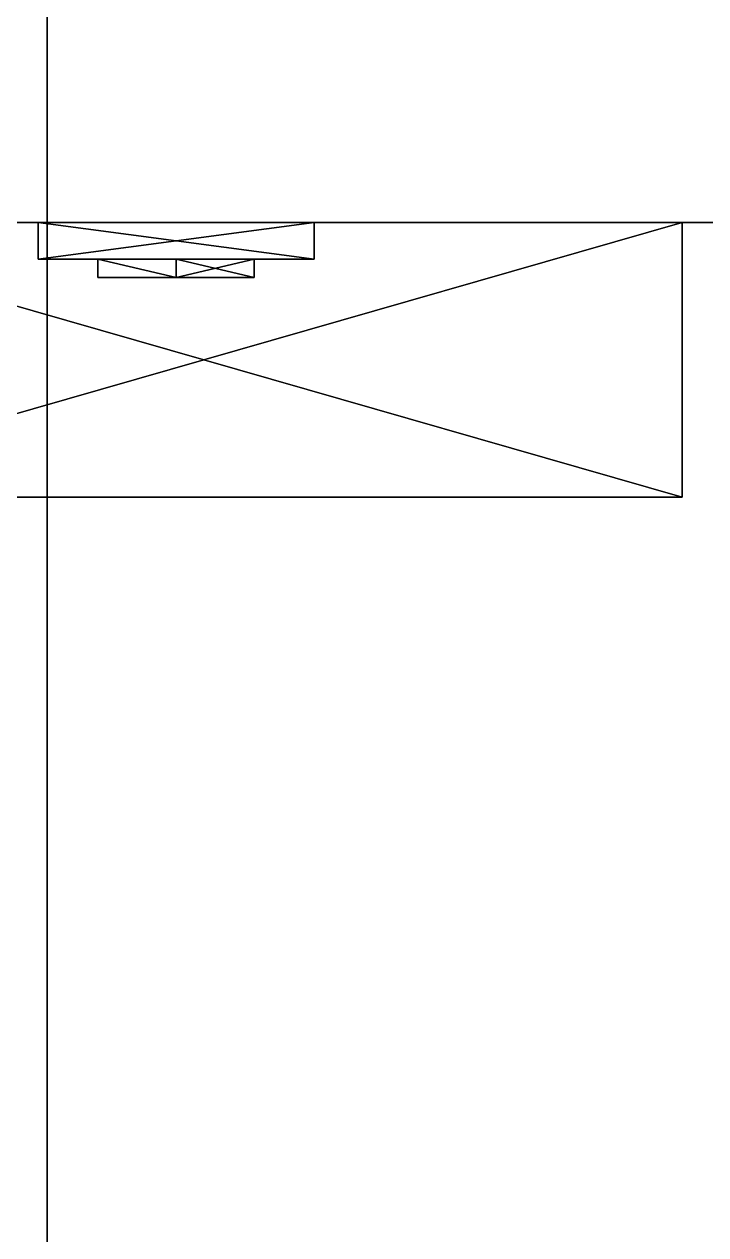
# Model space of a CAD drawing. Extents: x 0 to 5228, y -2725 to 0.
# Drawn here: x 1237.2 to 1274.3, y -256.1 to -190.3 of the extents above; entities that cross this region are included whole.
import ezdxf

# ---------------------------------------------------------------- set-up
doc = ezdxf.new("R2010")
doc.units = 0
for name, color, linetype in [('LAYER0', 7, 'CONTINUOUS'), ('LAYER1', 7, 'CONTINUOUS'), ('LAYER613', 251, 'CONTINUOUS'), ('LAYER614', 251, 'CONTINUOUS'), ('LAYER615', 251, 'CONTINUOUS'), ('LAYER616', 251, 'CONTINUOUS'), ('LAYER617', 251, 'CONTINUOUS'), ('LAYER618', 251, 'CONTINUOUS'), ('LAYER619', 251, 'CONTINUOUS'), ('LAYER621', 251, 'CONTINUOUS'), ('LAYER622', 251, 'CONTINUOUS'), ('LAYER624', 253, 'CONTINUOUS'), ('LAYER626', 253, 'CONTINUOUS'), ('LAYER628', 253, 'CONTINUOUS'), ('LAYER630', 253, 'CONTINUOUS'), ('LAYER632', 253, 'CONTINUOUS'), ('LAYER642', 7, 'CONTINUOUS')]:
    doc.layers.add(name, color=color, linetype=linetype)

msp = doc.modelspace()

# ---------------------------------------------------------------- linework, layer by layer
at = {"layer": 'LAYER0', "invisible_edges": 1}
for points in [[(5227.5, 0), (0, -2725.14), (0, 0), (5227.5, 0)], [(5227.5, -2725.14, 5), (0, 0, 5), (0, -2725.14, 5), (5227.5, -2725.14, 5)], [(0, 0, 5), (5227.5, -2725.14, 5), (5227.5, 0, 5), (0, 0, 5)], [(0, -2725.14), (5227.5, 0), (5227.5, -2725.14), (0, -2725.14)]]:
    msp.add_3dface(points, dxfattribs=at)
at = {"layer": 'LAYER613', "invisible_edges": 1}
for points in [[(1413.9, -201.1201, 502.57), (1208.5, -735.1201, 502.57), (1413.9, -735.1201, 502.57), (1413.9, -201.1201, 502.57)], [(1208.5, -735.1201, 502.57), (1413.9, -201.1201, 502.57), (1208.5, -201.1201, 502.57), (1208.5, -735.1201, 502.57)], [(1413.9, -201.1201, 502.57), (1208.5, -201.1201, 484.57), (1208.5, -201.1201, 502.57), (1413.9, -201.1201, 502.57)], [(1208.5, -201.1201, 484.57), (1413.9, -201.1201, 502.57), (1413.9, -201.1201, 484.57), (1208.5, -201.1201, 484.57)], [(1208.5, -201.1201, 484.57), (1413.9, -735.1201, 484.57), (1208.5, -735.1201, 484.57), (1208.5, -201.1201, 484.57)], [(1413.9, -735.1201, 484.57), (1208.5, -201.1201, 484.57), (1413.9, -201.1201, 484.57), (1413.9, -735.1201, 484.57)]]:
    msp.add_3dface(points, dxfattribs=at)
at = {"layer": 'LAYER614', "invisible_edges": 1}
for points in [[(1413.9, -201.1201, 831.14), (1208.5, -735.1201, 831.14), (1413.9, -735.1201, 831.14), (1413.9, -201.1201, 831.14)], [(1208.5, -735.1201, 831.14), (1413.9, -201.1201, 831.14), (1208.5, -201.1201, 831.14), (1208.5, -735.1201, 831.14)], [(1413.9, -201.1201, 831.14), (1208.5, -201.1201, 813.14), (1208.5, -201.1201, 831.14), (1413.9, -201.1201, 831.14)], [(1208.5, -201.1201, 813.14), (1413.9, -201.1201, 831.14), (1413.9, -201.1201, 813.14), (1208.5, -201.1201, 813.14)], [(1208.5, -201.1201, 813.14), (1413.9, -735.1201, 813.14), (1208.5, -735.1201, 813.14), (1208.5, -201.1201, 813.14)], [(1413.9, -735.1201, 813.14), (1208.5, -201.1201, 813.14), (1413.9, -201.1201, 813.14), (1413.9, -735.1201, 813.14)]]:
    msp.add_3dface(points, dxfattribs=at)
at = {"layer": 'LAYER615', "invisible_edges": 1}
for points in [[(1413.9, -201.1201, 1159.71), (1208.5, -735.1201, 1159.71), (1413.9, -735.1201, 1159.71), (1413.9, -201.1201, 1159.71)], [(1208.5, -735.1201, 1159.71), (1413.9, -201.1201, 1159.71), (1208.5, -201.1201, 1159.71), (1208.5, -735.1201, 1159.71)], [(1413.9, -201.1201, 1159.71), (1208.5, -201.1201, 1141.71), (1208.5, -201.1201, 1159.71), (1413.9, -201.1201, 1159.71)], [(1208.5, -201.1201, 1141.71), (1413.9, -201.1201, 1159.71), (1413.9, -201.1201, 1141.71), (1208.5, -201.1201, 1141.71)], [(1208.5, -201.1201, 1141.71), (1413.9, -735.1201, 1141.71), (1208.5, -735.1201, 1141.71), (1208.5, -201.1201, 1141.71)], [(1413.9, -735.1201, 1141.71), (1208.5, -201.1201, 1141.71), (1413.9, -201.1201, 1141.71), (1413.9, -735.1201, 1141.71)]]:
    msp.add_3dface(points, dxfattribs=at)
at = {"layer": 'LAYER616', "invisible_edges": 1}
for points in [[(1413.9, -201.1201, 1488.28), (1208.5, -735.1201, 1488.28), (1413.9, -735.1201, 1488.28), (1413.9, -201.1201, 1488.28)], [(1208.5, -735.1201, 1488.28), (1413.9, -201.1201, 1488.28), (1208.5, -201.1201, 1488.28), (1208.5, -735.1201, 1488.28)], [(1413.9, -201.1201, 1488.28), (1208.5, -201.1201, 1470.28), (1208.5, -201.1201, 1488.28), (1413.9, -201.1201, 1488.28)], [(1208.5, -201.1201, 1470.28), (1413.9, -201.1201, 1488.28), (1413.9, -201.1201, 1470.28), (1208.5, -201.1201, 1470.28)], [(1208.5, -201.1201, 1470.28), (1413.9, -735.1201, 1470.28), (1208.5, -735.1201, 1470.28), (1208.5, -201.1201, 1470.28)], [(1413.9, -735.1201, 1470.28), (1208.5, -201.1201, 1470.28), (1413.9, -201.1201, 1470.28), (1413.9, -735.1201, 1470.28)]]:
    msp.add_3dface(points, dxfattribs=at)
at = {"layer": 'LAYER617', "invisible_edges": 1}
for points in [[(1413.9, -201.1201, 1816.85), (1208.5, -735.1201, 1816.85), (1413.9, -735.1201, 1816.85), (1413.9, -201.1201, 1816.85)], [(1208.5, -735.1201, 1816.85), (1413.9, -201.1201, 1816.85), (1208.5, -201.1201, 1816.85), (1208.5, -735.1201, 1816.85)], [(1413.9, -201.1201, 1816.85), (1208.5, -201.1201, 1798.85), (1208.5, -201.1201, 1816.85), (1413.9, -201.1201, 1816.85)], [(1208.5, -201.1201, 1798.85), (1413.9, -201.1201, 1816.85), (1413.9, -201.1201, 1798.85), (1208.5, -201.1201, 1798.85)], [(1208.5, -201.1201, 1798.85), (1413.9, -735.1201, 1798.85), (1208.5, -735.1201, 1798.85), (1208.5, -201.1201, 1798.85)], [(1413.9, -735.1201, 1798.85), (1208.5, -201.1201, 1798.85), (1413.9, -201.1201, 1798.85), (1413.9, -735.1201, 1798.85)]]:
    msp.add_3dface(points, dxfattribs=at)
at = {"layer": 'LAYER618', "invisible_edges": 1}
for points in [[(1413.9, -201.1201, 2145.42), (1208.5, -735.1201, 2145.42), (1413.9, -735.1201, 2145.42), (1413.9, -201.1201, 2145.42)], [(1208.5, -735.1201, 2145.42), (1413.9, -201.1201, 2145.42), (1208.5, -201.1201, 2145.42), (1208.5, -735.1201, 2145.42)], [(1413.9, -201.1201, 2145.42), (1208.5, -201.1201, 2127.42), (1208.5, -201.1201, 2145.42), (1413.9, -201.1201, 2145.42)], [(1208.5, -201.1201, 2127.42), (1413.9, -201.1201, 2145.42), (1413.9, -201.1201, 2127.42), (1208.5, -201.1201, 2127.42)], [(1208.5, -201.1201, 2127.42), (1413.9, -735.1201, 2127.42), (1208.5, -735.1201, 2127.42), (1208.5, -201.1201, 2127.42)], [(1413.9, -735.1201, 2127.42), (1208.5, -201.1201, 2127.42), (1413.9, -201.1201, 2127.42), (1413.9, -735.1201, 2127.42)]]:
    msp.add_3dface(points, dxfattribs=at)
at = {"layer": 'LAYER619', "invisible_edges": 1}
for points in [[(1438.5, -183.1201, 155), (1208.5, -201.1201, 155), (1208.5, -183.1201, 155), (1438.5, -183.1201, 155)], [(1208.5, -201.1201, 155), (1438.5, -183.1201, 155), (1438.5, -201.1201, 155), (1208.5, -201.1201, 155)], [(1438.5, -201.1201, 2475), (1208.5, -183.1201, 2475), (1208.5, -201.1201, 2475), (1438.5, -201.1201, 2475)], [(1208.5, -183.1201, 2475), (1438.5, -201.1201, 2475), (1438.5, -183.1201, 2475), (1208.5, -183.1201, 2475)], [(1438.5, -201.1201, 2475), (1208.5, -201.1201, 155), (1438.5, -201.1201, 155), (1438.5, -201.1201, 2475)], [(1208.5, -201.1201, 155), (1438.5, -201.1201, 2475), (1208.5, -201.1201, 2475), (1208.5, -201.1201, 155)]]:
    msp.add_3dface(points, dxfattribs=at)
at = {"layer": 'LAYER621', "invisible_edges": 1}
for points in [[(1438.5, -735.1201, 156), (1208.5, -201.1201, 156), (1438.5, -201.1201, 156), (1438.5, -735.1201, 156)], [(1208.5, -201.1201, 156), (1438.5, -735.1201, 156), (1208.5, -735.1201, 156), (1208.5, -201.1201, 156)], [(1438.5, -201.1201, 174), (1208.5, -201.1201, 156), (1208.5, -201.1201, 174), (1438.5, -201.1201, 174)], [(1208.5, -201.1201, 156), (1438.5, -201.1201, 174), (1438.5, -201.1201, 156), (1208.5, -201.1201, 156)], [(1208.5, -735.1201, 174), (1438.5, -201.1201, 174), (1208.5, -201.1201, 174), (1208.5, -735.1201, 174)], [(1438.5, -201.1201, 174), (1208.5, -735.1201, 174), (1438.5, -735.1201, 174), (1438.5, -201.1201, 174)]]:
    msp.add_3dface(points, dxfattribs=at)
at = {"layer": 'LAYER622', "invisible_edges": 1}
for points in [[(1438.5, -201.1201, 2474), (1208.5, -735.1201, 2474), (1438.5, -735.1201, 2474), (1438.5, -201.1201, 2474)], [(1208.5, -735.1201, 2474), (1438.5, -201.1201, 2474), (1208.5, -201.1201, 2474), (1208.5, -735.1201, 2474)], [(1438.5, -201.1201, 2474), (1208.5, -201.1201, 2456), (1208.5, -201.1201, 2474), (1438.5, -201.1201, 2474)], [(1208.5, -201.1201, 2456), (1438.5, -201.1201, 2474), (1438.5, -201.1201, 2456), (1208.5, -201.1201, 2456)], [(1208.5, -201.1201, 2456), (1438.5, -735.1201, 2456), (1208.5, -735.1201, 2456), (1208.5, -201.1201, 2456)], [(1438.5, -735.1201, 2456), (1208.5, -201.1201, 2456), (1438.5, -201.1201, 2456), (1438.5, -735.1201, 2456)]]:
    msp.add_3dface(points, dxfattribs=at)
at = {"layer": 'LAYER624'}
for points in [[(1273, -201.1201, 251.2174), (1221, -216.0415, 251.2174), (1221, -201.1201, 251.2174), (1273, -201.1201, 251.2174)], [(1273, -216.0415, 251.2174), (1221, -216.0415, 251.2174), (1273, -201.1201, 251.2174), (1273, -216.0415, 251.2174)], [(1221, -201.1201, 264.7826), (1273, -216.0415, 264.7826), (1273, -201.1201, 264.7826), (1221, -201.1201, 264.7826)], [(1221, -216.0415, 264.7826), (1273, -216.0415, 264.7826), (1221, -201.1201, 264.7826), (1221, -216.0415, 264.7826)], [(1253, -201.1201, 284), (1238, -201.1201, 284), (1238, -203.1099, 284), (1253, -201.1201, 284)], [(1253, -203.1099, 284), (1253, -201.1201, 284), (1238, -203.1099, 284), (1253, -203.1099, 284)], [(1238, -201.1201, 232), (1253, -201.1201, 232), (1253, -203.1099, 232), (1238, -201.1201, 232)], [(1238, -203.1099, 232), (1238, -201.1201, 232), (1253, -203.1099, 232), (1238, -203.1099, 232)], [(1238, -203.1099, 284), (1238, -201.1201, 284), (1238, -201.1201, 232), (1238, -203.1099, 284)], [(1238, -203.1099, 232), (1238, -203.1099, 284), (1238, -201.1201, 232), (1238, -203.1099, 232)], [(1253, -201.1201, 232), (1253, -201.1201, 284), (1253, -203.1099, 284), (1253, -201.1201, 232)], [(1253, -203.1099, 232), (1253, -201.1201, 232), (1253, -203.1099, 284), (1253, -203.1099, 232)], [(1273, -201.1201, 264.7826), (1273, -216.0415, 251.2174), (1273, -201.1201, 251.2174), (1273, -201.1201, 264.7826)], [(1273, -216.0415, 264.7826), (1273, -216.0415, 251.2174), (1273, -201.1201, 264.7826), (1273, -216.0415, 264.7826)], [(1253, -203.1099, 284), (1238, -203.1099, 284), (1238, -203.1099, 232), (1253, -203.1099, 284)], [(1253, -203.1099, 232), (1253, -203.1099, 284), (1238, -203.1099, 232), (1253, -203.1099, 232)], [(1241.257, -203.1099, 276.0869), (1245.5, -204.1045, 271.2909), (1241.257, -204.1045, 276.0869), (1241.257, -203.1099, 276.0869)], [(1245.5, -203.1099, 271.2909), (1245.5, -204.1045, 271.2909), (1241.257, -203.1099, 276.0869), (1245.5, -203.1099, 271.2909)], [(1241.257, -203.1099, 276.0869), (1245.5, -203.1099, 271.2909), (1245.5, -203.1099, 280.883), (1241.257, -203.1099, 276.0869)], [(1241.257, -203.1099, 276.0869), (1245.5, -204.1045, 280.883), (1245.5, -203.1099, 280.883), (1241.257, -203.1099, 276.0869)], [(1241.257, -204.1045, 276.0869), (1245.5, -204.1045, 280.883), (1241.257, -203.1099, 276.0869), (1241.257, -204.1045, 276.0869)], [(1241.257, -203.1099, 239.913), (1245.5, -204.1045, 235.117), (1241.257, -204.1045, 239.913), (1241.257, -203.1099, 239.913)], [(1245.5, -203.1099, 235.117), (1245.5, -204.1045, 235.117), (1241.257, -203.1099, 239.913), (1245.5, -203.1099, 235.117)], [(1241.257, -203.1099, 239.913), (1245.5, -203.1099, 235.117), (1245.5, -203.1099, 244.7091), (1241.257, -203.1099, 239.913)], [(1241.257, -203.1099, 239.913), (1245.5, -204.1045, 244.7091), (1245.5, -203.1099, 244.7091), (1241.257, -203.1099, 239.913)], [(1241.257, -204.1045, 239.913), (1245.5, -204.1045, 244.7091), (1241.257, -203.1099, 239.913), (1241.257, -204.1045, 239.913)], [(1245.5, -203.1099, 271.2909), (1249.742, -204.1045, 276.0869), (1245.5, -204.1045, 271.2909), (1245.5, -203.1099, 271.2909)], [(1249.742, -203.1099, 276.0869), (1249.742, -204.1045, 276.0869), (1245.5, -203.1099, 271.2909), (1249.742, -203.1099, 276.0869)], [(1249.742, -203.1099, 276.0869), (1245.5, -204.1045, 280.883), (1249.742, -204.1045, 276.0869), (1249.742, -203.1099, 276.0869)], [(1245.5, -203.1099, 280.883), (1245.5, -204.1045, 280.883), (1249.742, -203.1099, 276.0869), (1245.5, -203.1099, 280.883)], [(1245.5, -203.1099, 271.2909), (1249.742, -203.1099, 276.0869), (1245.5, -203.1099, 280.883), (1245.5, -203.1099, 271.2909)], [(1245.5, -203.1099, 235.117), (1249.742, -204.1045, 239.913), (1245.5, -204.1045, 235.117), (1245.5, -203.1099, 235.117)], [(1249.742, -203.1099, 239.913), (1249.742, -204.1045, 239.913), (1245.5, -203.1099, 235.117), (1249.742, -203.1099, 239.913)], [(1249.742, -203.1099, 239.913), (1245.5, -204.1045, 244.7091), (1249.742, -204.1045, 239.913), (1249.742, -203.1099, 239.913)], [(1245.5, -203.1099, 244.7091), (1245.5, -204.1045, 244.7091), (1249.742, -203.1099, 239.913), (1245.5, -203.1099, 244.7091)], [(1245.5, -203.1099, 235.117), (1249.742, -203.1099, 239.913), (1245.5, -203.1099, 244.7091), (1245.5, -203.1099, 235.117)], [(1241.257, -204.1045, 276.0869), (1249.742, -204.1045, 276.0869), (1245.5, -204.1045, 280.883), (1241.257, -204.1045, 276.0869)], [(1245.5, -204.1045, 271.2909), (1249.742, -204.1045, 276.0869), (1241.257, -204.1045, 276.0869), (1245.5, -204.1045, 271.2909)], [(1241.257, -204.1045, 239.913), (1249.742, -204.1045, 239.913), (1245.5, -204.1045, 244.7091), (1241.257, -204.1045, 239.913)], [(1245.5, -204.1045, 235.117), (1249.742, -204.1045, 239.913), (1241.257, -204.1045, 239.913), (1245.5, -204.1045, 235.117)], [(1273, -216.0415, 251.2174), (1221, -216.0415, 264.7826), (1221, -216.0415, 251.2174), (1273, -216.0415, 251.2174)], [(1273, -216.0415, 264.7826), (1221, -216.0415, 264.7826), (1273, -216.0415, 251.2174), (1273, -216.0415, 264.7826)]]:
    msp.add_3dface(points, dxfattribs=at)
at = {"layer": 'LAYER626'}
for points in [[(1273, -201.1201, 779.7149), (1221, -216.0415, 779.7149), (1221, -201.1201, 779.7149), (1273, -201.1201, 779.7149)], [(1273, -216.0415, 779.7149), (1221, -216.0415, 779.7149), (1273, -201.1201, 779.7149), (1273, -216.0415, 779.7149)], [(1221, -201.1201, 793.2801), (1273, -216.0415, 793.2801), (1273, -201.1201, 793.2801), (1221, -201.1201, 793.2801)], [(1221, -216.0415, 793.2801), (1273, -216.0415, 793.2801), (1221, -201.1201, 793.2801), (1221, -216.0415, 793.2801)], [(1253, -201.1201, 812.4975), (1238, -201.1201, 812.4975), (1238, -203.1099, 812.4975), (1253, -201.1201, 812.4975)], [(1253, -203.1099, 812.4975), (1253, -201.1201, 812.4975), (1238, -203.1099, 812.4975), (1253, -203.1099, 812.4975)], [(1238, -201.1201, 760.4975), (1253, -201.1201, 760.4975), (1253, -203.1099, 760.4975), (1238, -201.1201, 760.4975)], [(1238, -203.1099, 760.4975), (1238, -201.1201, 760.4975), (1253, -203.1099, 760.4975), (1238, -203.1099, 760.4975)], [(1238, -203.1099, 812.4975), (1238, -201.1201, 812.4975), (1238, -201.1201, 760.4975), (1238, -203.1099, 812.4975)], [(1238, -203.1099, 760.4975), (1238, -203.1099, 812.4975), (1238, -201.1201, 760.4975), (1238, -203.1099, 760.4975)], [(1253, -201.1201, 760.4975), (1253, -201.1201, 812.4975), (1253, -203.1099, 812.4975), (1253, -201.1201, 760.4975)], [(1253, -203.1099, 760.4975), (1253, -201.1201, 760.4975), (1253, -203.1099, 812.4975), (1253, -203.1099, 760.4975)], [(1273, -201.1201, 793.2801), (1273, -216.0415, 779.7149), (1273, -201.1201, 779.7149), (1273, -201.1201, 793.2801)], [(1273, -216.0415, 793.2801), (1273, -216.0415, 779.7149), (1273, -201.1201, 793.2801), (1273, -216.0415, 793.2801)], [(1253, -203.1099, 812.4975), (1238, -203.1099, 812.4975), (1238, -203.1099, 760.4975), (1253, -203.1099, 812.4975)], [(1253, -203.1099, 760.4975), (1253, -203.1099, 812.4975), (1238, -203.1099, 760.4975), (1253, -203.1099, 760.4975)], [(1241.257, -203.1099, 804.5845), (1245.5, -204.1045, 799.7885), (1241.257, -204.1045, 804.5845), (1241.257, -203.1099, 804.5845)], [(1245.5, -203.1099, 799.7885), (1245.5, -204.1045, 799.7885), (1241.257, -203.1099, 804.5845), (1245.5, -203.1099, 799.7885)], [(1241.257, -203.1099, 804.5845), (1245.5, -203.1099, 799.7885), (1245.5, -203.1099, 809.3805), (1241.257, -203.1099, 804.5845)], [(1241.257, -203.1099, 804.5845), (1245.5, -204.1045, 809.3805), (1245.5, -203.1099, 809.3805), (1241.257, -203.1099, 804.5845)], [(1241.257, -204.1045, 804.5845), (1245.5, -204.1045, 809.3805), (1241.257, -203.1099, 804.5845), (1241.257, -204.1045, 804.5845)], [(1241.257, -203.1099, 768.4105), (1245.5, -204.1045, 763.6145), (1241.257, -204.1045, 768.4105), (1241.257, -203.1099, 768.4105)], [(1245.5, -203.1099, 763.6145), (1245.5, -204.1045, 763.6145), (1241.257, -203.1099, 768.4105), (1245.5, -203.1099, 763.6145)], [(1241.257, -203.1099, 768.4105), (1245.5, -203.1099, 763.6145), (1245.5, -203.1099, 773.2065), (1241.257, -203.1099, 768.4105)], [(1241.257, -203.1099, 768.4105), (1245.5, -204.1045, 773.2065), (1245.5, -203.1099, 773.2065), (1241.257, -203.1099, 768.4105)], [(1241.257, -204.1045, 768.4105), (1245.5, -204.1045, 773.2065), (1241.257, -203.1099, 768.4105), (1241.257, -204.1045, 768.4105)], [(1245.5, -203.1099, 799.7885), (1249.742, -204.1045, 804.5845), (1245.5, -204.1045, 799.7885), (1245.5, -203.1099, 799.7885)], [(1249.742, -203.1099, 804.5845), (1249.742, -204.1045, 804.5845), (1245.5, -203.1099, 799.7885), (1249.742, -203.1099, 804.5845)], [(1249.742, -203.1099, 804.5845), (1245.5, -204.1045, 809.3805), (1249.742, -204.1045, 804.5845), (1249.742, -203.1099, 804.5845)], [(1245.5, -203.1099, 809.3805), (1245.5, -204.1045, 809.3805), (1249.742, -203.1099, 804.5845), (1245.5, -203.1099, 809.3805)], [(1245.5, -203.1099, 799.7885), (1249.742, -203.1099, 804.5845), (1245.5, -203.1099, 809.3805), (1245.5, -203.1099, 799.7885)], [(1245.5, -203.1099, 763.6145), (1249.742, -204.1045, 768.4105), (1245.5, -204.1045, 763.6145), (1245.5, -203.1099, 763.6145)], [(1249.742, -203.1099, 768.4105), (1249.742, -204.1045, 768.4105), (1245.5, -203.1099, 763.6145), (1249.742, -203.1099, 768.4105)], [(1249.742, -203.1099, 768.4105), (1245.5, -204.1045, 773.2065), (1249.742, -204.1045, 768.4105), (1249.742, -203.1099, 768.4105)], [(1245.5, -203.1099, 773.2065), (1245.5, -204.1045, 773.2065), (1249.742, -203.1099, 768.4105), (1245.5, -203.1099, 773.2065)], [(1245.5, -203.1099, 763.6145), (1249.742, -203.1099, 768.4105), (1245.5, -203.1099, 773.2065), (1245.5, -203.1099, 763.6145)], [(1241.257, -204.1045, 804.5845), (1249.742, -204.1045, 804.5845), (1245.5, -204.1045, 809.3805), (1241.257, -204.1045, 804.5845)], [(1245.5, -204.1045, 799.7885), (1249.742, -204.1045, 804.5845), (1241.257, -204.1045, 804.5845), (1245.5, -204.1045, 799.7885)], [(1241.257, -204.1045, 768.4105), (1249.742, -204.1045, 768.4105), (1245.5, -204.1045, 773.2065), (1241.257, -204.1045, 768.4105)], [(1245.5, -204.1045, 763.6145), (1249.742, -204.1045, 768.4105), (1241.257, -204.1045, 768.4105), (1245.5, -204.1045, 763.6145)], [(1273, -216.0415, 779.7149), (1221, -216.0415, 793.2801), (1221, -216.0415, 779.7149), (1273, -216.0415, 779.7149)], [(1273, -216.0415, 793.2801), (1221, -216.0415, 793.2801), (1273, -216.0415, 779.7149), (1273, -216.0415, 793.2801)]]:
    msp.add_3dface(points, dxfattribs=at)
at = {"layer": 'LAYER628'}
for points in [[(1273, -201.1201, 1308.212), (1221, -216.0415, 1308.212), (1221, -201.1201, 1308.212), (1273, -201.1201, 1308.212)], [(1273, -216.0415, 1308.212), (1221, -216.0415, 1308.212), (1273, -201.1201, 1308.212), (1273, -216.0415, 1308.212)], [(1221, -201.1201, 1321.778), (1273, -216.0415, 1321.778), (1273, -201.1201, 1321.778), (1221, -201.1201, 1321.778)], [(1221, -216.0415, 1321.778), (1273, -216.0415, 1321.778), (1221, -201.1201, 1321.778), (1221, -216.0415, 1321.778)], [(1253, -201.1201, 1340.995), (1238, -201.1201, 1340.995), (1238, -203.1099, 1340.995), (1253, -201.1201, 1340.995)], [(1253, -203.1099, 1340.995), (1253, -201.1201, 1340.995), (1238, -203.1099, 1340.995), (1253, -203.1099, 1340.995)], [(1238, -201.1201, 1288.995), (1253, -201.1201, 1288.995), (1253, -203.1099, 1288.995), (1238, -201.1201, 1288.995)], [(1238, -203.1099, 1288.995), (1238, -201.1201, 1288.995), (1253, -203.1099, 1288.995), (1238, -203.1099, 1288.995)], [(1238, -203.1099, 1340.995), (1238, -201.1201, 1340.995), (1238, -201.1201, 1288.995), (1238, -203.1099, 1340.995)], [(1238, -203.1099, 1288.995), (1238, -203.1099, 1340.995), (1238, -201.1201, 1288.995), (1238, -203.1099, 1288.995)], [(1253, -201.1201, 1288.995), (1253, -201.1201, 1340.995), (1253, -203.1099, 1340.995), (1253, -201.1201, 1288.995)], [(1253, -203.1099, 1288.995), (1253, -201.1201, 1288.995), (1253, -203.1099, 1340.995), (1253, -203.1099, 1288.995)], [(1273, -201.1201, 1321.778), (1273, -216.0415, 1308.212), (1273, -201.1201, 1308.212), (1273, -201.1201, 1321.778)], [(1273, -216.0415, 1321.778), (1273, -216.0415, 1308.212), (1273, -201.1201, 1321.778), (1273, -216.0415, 1321.778)], [(1253, -203.1099, 1340.995), (1238, -203.1099, 1340.995), (1238, -203.1099, 1288.995), (1253, -203.1099, 1340.995)], [(1253, -203.1099, 1288.995), (1253, -203.1099, 1340.995), (1238, -203.1099, 1288.995), (1253, -203.1099, 1288.995)], [(1241.257, -203.1099, 1333.082), (1245.5, -204.1045, 1328.286), (1241.257, -204.1045, 1333.082), (1241.257, -203.1099, 1333.082)], [(1245.5, -203.1099, 1328.286), (1245.5, -204.1045, 1328.286), (1241.257, -203.1099, 1333.082), (1245.5, -203.1099, 1328.286)], [(1241.257, -203.1099, 1333.082), (1245.5, -203.1099, 1328.286), (1245.5, -203.1099, 1337.878), (1241.257, -203.1099, 1333.082)], [(1241.257, -203.1099, 1333.082), (1245.5, -204.1045, 1337.878), (1245.5, -203.1099, 1337.878), (1241.257, -203.1099, 1333.082)], [(1241.257, -204.1045, 1333.082), (1245.5, -204.1045, 1337.878), (1241.257, -203.1099, 1333.082), (1241.257, -204.1045, 1333.082)], [(1241.257, -203.1099, 1296.908), (1245.5, -204.1045, 1292.112), (1241.257, -204.1045, 1296.908), (1241.257, -203.1099, 1296.908)], [(1245.5, -203.1099, 1292.112), (1245.5, -204.1045, 1292.112), (1241.257, -203.1099, 1296.908), (1245.5, -203.1099, 1292.112)], [(1241.257, -203.1099, 1296.908), (1245.5, -203.1099, 1292.112), (1245.5, -203.1099, 1301.704), (1241.257, -203.1099, 1296.908)], [(1241.257, -203.1099, 1296.908), (1245.5, -204.1045, 1301.704), (1245.5, -203.1099, 1301.704), (1241.257, -203.1099, 1296.908)], [(1241.257, -204.1045, 1296.908), (1245.5, -204.1045, 1301.704), (1241.257, -203.1099, 1296.908), (1241.257, -204.1045, 1296.908)], [(1245.5, -203.1099, 1328.286), (1249.742, -204.1045, 1333.082), (1245.5, -204.1045, 1328.286), (1245.5, -203.1099, 1328.286)], [(1249.742, -203.1099, 1333.082), (1249.742, -204.1045, 1333.082), (1245.5, -203.1099, 1328.286), (1249.742, -203.1099, 1333.082)], [(1249.742, -203.1099, 1333.082), (1245.5, -204.1045, 1337.878), (1249.742, -204.1045, 1333.082), (1249.742, -203.1099, 1333.082)], [(1245.5, -203.1099, 1337.878), (1245.5, -204.1045, 1337.878), (1249.742, -203.1099, 1333.082), (1245.5, -203.1099, 1337.878)], [(1245.5, -203.1099, 1328.286), (1249.742, -203.1099, 1333.082), (1245.5, -203.1099, 1337.878), (1245.5, -203.1099, 1328.286)], [(1245.5, -203.1099, 1292.112), (1249.742, -204.1045, 1296.908), (1245.5, -204.1045, 1292.112), (1245.5, -203.1099, 1292.112)], [(1249.742, -203.1099, 1296.908), (1249.742, -204.1045, 1296.908), (1245.5, -203.1099, 1292.112), (1249.742, -203.1099, 1296.908)], [(1249.742, -203.1099, 1296.908), (1245.5, -204.1045, 1301.704), (1249.742, -204.1045, 1296.908), (1249.742, -203.1099, 1296.908)], [(1245.5, -203.1099, 1301.704), (1245.5, -204.1045, 1301.704), (1249.742, -203.1099, 1296.908), (1245.5, -203.1099, 1301.704)], [(1245.5, -203.1099, 1292.112), (1249.742, -203.1099, 1296.908), (1245.5, -203.1099, 1301.704), (1245.5, -203.1099, 1292.112)], [(1241.257, -204.1045, 1333.082), (1249.742, -204.1045, 1333.082), (1245.5, -204.1045, 1337.878), (1241.257, -204.1045, 1333.082)], [(1245.5, -204.1045, 1328.286), (1249.742, -204.1045, 1333.082), (1241.257, -204.1045, 1333.082), (1245.5, -204.1045, 1328.286)], [(1241.257, -204.1045, 1296.908), (1249.742, -204.1045, 1296.908), (1245.5, -204.1045, 1301.704), (1241.257, -204.1045, 1296.908)], [(1245.5, -204.1045, 1292.112), (1249.742, -204.1045, 1296.908), (1241.257, -204.1045, 1296.908), (1245.5, -204.1045, 1292.112)], [(1273, -216.0415, 1308.212), (1221, -216.0415, 1321.778), (1221, -216.0415, 1308.212), (1273, -216.0415, 1308.212)], [(1273, -216.0415, 1321.778), (1221, -216.0415, 1321.778), (1273, -216.0415, 1308.212), (1273, -216.0415, 1321.778)]]:
    msp.add_3dface(points, dxfattribs=at)
at = {"layer": 'LAYER630'}
for points in [[(1273, -201.1201, 1836.709), (1221, -216.0415, 1836.709), (1221, -201.1201, 1836.709), (1273, -201.1201, 1836.709)], [(1273, -216.0415, 1836.709), (1221, -216.0415, 1836.709), (1273, -201.1201, 1836.709), (1273, -216.0415, 1836.709)], [(1221, -201.1201, 1850.275), (1273, -216.0415, 1850.275), (1273, -201.1201, 1850.275), (1221, -201.1201, 1850.275)], [(1221, -216.0415, 1850.275), (1273, -216.0415, 1850.275), (1221, -201.1201, 1850.275), (1221, -216.0415, 1850.275)], [(1253, -201.1201, 1869.492), (1238, -201.1201, 1869.492), (1238, -203.1099, 1869.492), (1253, -201.1201, 1869.492)], [(1253, -203.1099, 1869.492), (1253, -201.1201, 1869.492), (1238, -203.1099, 1869.492), (1253, -203.1099, 1869.492)], [(1238, -201.1201, 1817.492), (1253, -201.1201, 1817.492), (1253, -203.1099, 1817.492), (1238, -201.1201, 1817.492)], [(1238, -203.1099, 1817.492), (1238, -201.1201, 1817.492), (1253, -203.1099, 1817.492), (1238, -203.1099, 1817.492)], [(1238, -203.1099, 1869.492), (1238, -201.1201, 1869.492), (1238, -201.1201, 1817.492), (1238, -203.1099, 1869.492)], [(1238, -203.1099, 1817.492), (1238, -203.1099, 1869.492), (1238, -201.1201, 1817.492), (1238, -203.1099, 1817.492)], [(1253, -201.1201, 1817.492), (1253, -201.1201, 1869.492), (1253, -203.1099, 1869.492), (1253, -201.1201, 1817.492)], [(1253, -203.1099, 1817.492), (1253, -201.1201, 1817.492), (1253, -203.1099, 1869.492), (1253, -203.1099, 1817.492)], [(1273, -201.1201, 1850.275), (1273, -216.0415, 1836.709), (1273, -201.1201, 1836.709), (1273, -201.1201, 1850.275)], [(1273, -216.0415, 1850.275), (1273, -216.0415, 1836.709), (1273, -201.1201, 1850.275), (1273, -216.0415, 1850.275)], [(1253, -203.1099, 1869.492), (1238, -203.1099, 1869.492), (1238, -203.1099, 1817.492), (1253, -203.1099, 1869.492)], [(1253, -203.1099, 1817.492), (1253, -203.1099, 1869.492), (1238, -203.1099, 1817.492), (1253, -203.1099, 1817.492)], [(1241.257, -203.1099, 1861.579), (1245.5, -204.1045, 1856.783), (1241.257, -204.1045, 1861.579), (1241.257, -203.1099, 1861.579)], [(1245.5, -203.1099, 1856.783), (1245.5, -204.1045, 1856.783), (1241.257, -203.1099, 1861.579), (1245.5, -203.1099, 1856.783)], [(1241.257, -203.1099, 1861.579), (1245.5, -203.1099, 1856.783), (1245.5, -203.1099, 1866.375), (1241.257, -203.1099, 1861.579)], [(1241.257, -203.1099, 1861.579), (1245.5, -204.1045, 1866.375), (1245.5, -203.1099, 1866.375), (1241.257, -203.1099, 1861.579)], [(1241.257, -204.1045, 1861.579), (1245.5, -204.1045, 1866.375), (1241.257, -203.1099, 1861.579), (1241.257, -204.1045, 1861.579)], [(1241.257, -203.1099, 1825.405), (1245.5, -204.1045, 1820.609), (1241.257, -204.1045, 1825.405), (1241.257, -203.1099, 1825.405)], [(1245.5, -203.1099, 1820.609), (1245.5, -204.1045, 1820.609), (1241.257, -203.1099, 1825.405), (1245.5, -203.1099, 1820.609)], [(1241.257, -203.1099, 1825.405), (1245.5, -203.1099, 1820.609), (1245.5, -203.1099, 1830.201), (1241.257, -203.1099, 1825.405)], [(1241.257, -203.1099, 1825.405), (1245.5, -204.1045, 1830.201), (1245.5, -203.1099, 1830.201), (1241.257, -203.1099, 1825.405)], [(1241.257, -204.1045, 1825.405), (1245.5, -204.1045, 1830.201), (1241.257, -203.1099, 1825.405), (1241.257, -204.1045, 1825.405)], [(1245.5, -203.1099, 1856.783), (1249.742, -204.1045, 1861.579), (1245.5, -204.1045, 1856.783), (1245.5, -203.1099, 1856.783)], [(1249.742, -203.1099, 1861.579), (1249.742, -204.1045, 1861.579), (1245.5, -203.1099, 1856.783), (1249.742, -203.1099, 1861.579)], [(1249.742, -203.1099, 1861.579), (1245.5, -204.1045, 1866.375), (1249.742, -204.1045, 1861.579), (1249.742, -203.1099, 1861.579)], [(1245.5, -203.1099, 1866.375), (1245.5, -204.1045, 1866.375), (1249.742, -203.1099, 1861.579), (1245.5, -203.1099, 1866.375)], [(1245.5, -203.1099, 1856.783), (1249.742, -203.1099, 1861.579), (1245.5, -203.1099, 1866.375), (1245.5, -203.1099, 1856.783)], [(1245.5, -203.1099, 1820.609), (1249.742, -204.1045, 1825.405), (1245.5, -204.1045, 1820.609), (1245.5, -203.1099, 1820.609)], [(1249.742, -203.1099, 1825.405), (1249.742, -204.1045, 1825.405), (1245.5, -203.1099, 1820.609), (1249.742, -203.1099, 1825.405)], [(1249.742, -203.1099, 1825.405), (1245.5, -204.1045, 1830.201), (1249.742, -204.1045, 1825.405), (1249.742, -203.1099, 1825.405)], [(1245.5, -203.1099, 1830.201), (1245.5, -204.1045, 1830.201), (1249.742, -203.1099, 1825.405), (1245.5, -203.1099, 1830.201)], [(1245.5, -203.1099, 1820.609), (1249.742, -203.1099, 1825.405), (1245.5, -203.1099, 1830.201), (1245.5, -203.1099, 1820.609)], [(1241.257, -204.1045, 1861.579), (1249.742, -204.1045, 1861.579), (1245.5, -204.1045, 1866.375), (1241.257, -204.1045, 1861.579)], [(1245.5, -204.1045, 1856.783), (1249.742, -204.1045, 1861.579), (1241.257, -204.1045, 1861.579), (1245.5, -204.1045, 1856.783)], [(1241.257, -204.1045, 1825.405), (1249.742, -204.1045, 1825.405), (1245.5, -204.1045, 1830.201), (1241.257, -204.1045, 1825.405)], [(1245.5, -204.1045, 1820.609), (1249.742, -204.1045, 1825.405), (1241.257, -204.1045, 1825.405), (1245.5, -204.1045, 1820.609)], [(1273, -216.0415, 1836.709), (1221, -216.0415, 1850.275), (1221, -216.0415, 1836.709), (1273, -216.0415, 1836.709)], [(1273, -216.0415, 1850.275), (1221, -216.0415, 1850.275), (1273, -216.0415, 1836.709), (1273, -216.0415, 1850.275)]]:
    msp.add_3dface(points, dxfattribs=at)
at = {"layer": 'LAYER632'}
for points in [[(1273, -201.1201, 2365.207), (1221, -216.0415, 2365.207), (1221, -201.1201, 2365.207), (1273, -201.1201, 2365.207)], [(1273, -216.0415, 2365.207), (1221, -216.0415, 2365.207), (1273, -201.1201, 2365.207), (1273, -216.0415, 2365.207)], [(1221, -201.1201, 2378.773), (1273, -216.0415, 2378.773), (1273, -201.1201, 2378.773), (1221, -201.1201, 2378.773)], [(1221, -216.0415, 2378.773), (1273, -216.0415, 2378.773), (1221, -201.1201, 2378.773), (1221, -216.0415, 2378.773)], [(1253, -201.1201, 2397.99), (1238, -201.1201, 2397.99), (1238, -203.1099, 2397.99), (1253, -201.1201, 2397.99)], [(1253, -203.1099, 2397.99), (1253, -201.1201, 2397.99), (1238, -203.1099, 2397.99), (1253, -203.1099, 2397.99)], [(1238, -201.1201, 2345.99), (1253, -201.1201, 2345.99), (1253, -203.1099, 2345.99), (1238, -201.1201, 2345.99)], [(1238, -203.1099, 2345.99), (1238, -201.1201, 2345.99), (1253, -203.1099, 2345.99), (1238, -203.1099, 2345.99)], [(1238, -203.1099, 2397.99), (1238, -201.1201, 2397.99), (1238, -201.1201, 2345.99), (1238, -203.1099, 2397.99)], [(1238, -203.1099, 2345.99), (1238, -203.1099, 2397.99), (1238, -201.1201, 2345.99), (1238, -203.1099, 2345.99)], [(1253, -201.1201, 2345.99), (1253, -201.1201, 2397.99), (1253, -203.1099, 2397.99), (1253, -201.1201, 2345.99)], [(1253, -203.1099, 2345.99), (1253, -201.1201, 2345.99), (1253, -203.1099, 2397.99), (1253, -203.1099, 2345.99)], [(1273, -201.1201, 2378.773), (1273, -216.0415, 2365.207), (1273, -201.1201, 2365.207), (1273, -201.1201, 2378.773)], [(1273, -216.0415, 2378.773), (1273, -216.0415, 2365.207), (1273, -201.1201, 2378.773), (1273, -216.0415, 2378.773)], [(1253, -203.1099, 2397.99), (1238, -203.1099, 2397.99), (1238, -203.1099, 2345.99), (1253, -203.1099, 2397.99)], [(1253, -203.1099, 2345.99), (1253, -203.1099, 2397.99), (1238, -203.1099, 2345.99), (1253, -203.1099, 2345.99)], [(1241.257, -203.1099, 2390.077), (1245.5, -204.1045, 2385.281), (1241.257, -204.1045, 2390.077), (1241.257, -203.1099, 2390.077)], [(1245.5, -203.1099, 2385.281), (1245.5, -204.1045, 2385.281), (1241.257, -203.1099, 2390.077), (1245.5, -203.1099, 2385.281)], [(1241.257, -203.1099, 2390.077), (1245.5, -203.1099, 2385.281), (1245.5, -203.1099, 2394.873), (1241.257, -203.1099, 2390.077)], [(1241.257, -203.1099, 2390.077), (1245.5, -204.1045, 2394.873), (1245.5, -203.1099, 2394.873), (1241.257, -203.1099, 2390.077)], [(1241.257, -204.1045, 2390.077), (1245.5, -204.1045, 2394.873), (1241.257, -203.1099, 2390.077), (1241.257, -204.1045, 2390.077)], [(1241.257, -203.1099, 2353.903), (1245.5, -204.1045, 2349.107), (1241.257, -204.1045, 2353.903), (1241.257, -203.1099, 2353.903)], [(1245.5, -203.1099, 2349.107), (1245.5, -204.1045, 2349.107), (1241.257, -203.1099, 2353.903), (1245.5, -203.1099, 2349.107)], [(1241.257, -203.1099, 2353.903), (1245.5, -203.1099, 2349.107), (1245.5, -203.1099, 2358.699), (1241.257, -203.1099, 2353.903)], [(1241.257, -203.1099, 2353.903), (1245.5, -204.1045, 2358.699), (1245.5, -203.1099, 2358.699), (1241.257, -203.1099, 2353.903)], [(1241.257, -204.1045, 2353.903), (1245.5, -204.1045, 2358.699), (1241.257, -203.1099, 2353.903), (1241.257, -204.1045, 2353.903)], [(1245.5, -203.1099, 2385.281), (1249.742, -204.1045, 2390.077), (1245.5, -204.1045, 2385.281), (1245.5, -203.1099, 2385.281)], [(1249.742, -203.1099, 2390.077), (1249.742, -204.1045, 2390.077), (1245.5, -203.1099, 2385.281), (1249.742, -203.1099, 2390.077)], [(1249.742, -203.1099, 2390.077), (1245.5, -204.1045, 2394.873), (1249.742, -204.1045, 2390.077), (1249.742, -203.1099, 2390.077)], [(1245.5, -203.1099, 2394.873), (1245.5, -204.1045, 2394.873), (1249.742, -203.1099, 2390.077), (1245.5, -203.1099, 2394.873)], [(1245.5, -203.1099, 2385.281), (1249.742, -203.1099, 2390.077), (1245.5, -203.1099, 2394.873), (1245.5, -203.1099, 2385.281)], [(1245.5, -203.1099, 2349.107), (1249.742, -204.1045, 2353.903), (1245.5, -204.1045, 2349.107), (1245.5, -203.1099, 2349.107)], [(1249.742, -203.1099, 2353.903), (1249.742, -204.1045, 2353.903), (1245.5, -203.1099, 2349.107), (1249.742, -203.1099, 2353.903)], [(1249.742, -203.1099, 2353.903), (1245.5, -204.1045, 2358.699), (1249.742, -204.1045, 2353.903), (1249.742, -203.1099, 2353.903)], [(1245.5, -203.1099, 2358.699), (1245.5, -204.1045, 2358.699), (1249.742, -203.1099, 2353.903), (1245.5, -203.1099, 2358.699)], [(1245.5, -203.1099, 2349.107), (1249.742, -203.1099, 2353.903), (1245.5, -203.1099, 2358.699), (1245.5, -203.1099, 2349.107)], [(1241.257, -204.1045, 2390.077), (1249.742, -204.1045, 2390.077), (1245.5, -204.1045, 2394.873), (1241.257, -204.1045, 2390.077)], [(1245.5, -204.1045, 2385.281), (1249.742, -204.1045, 2390.077), (1241.257, -204.1045, 2390.077), (1245.5, -204.1045, 2385.281)], [(1241.257, -204.1045, 2353.903), (1249.742, -204.1045, 2353.903), (1245.5, -204.1045, 2358.699), (1241.257, -204.1045, 2353.903)], [(1245.5, -204.1045, 2349.107), (1249.742, -204.1045, 2353.903), (1241.257, -204.1045, 2353.903), (1245.5, -204.1045, 2349.107)], [(1273, -216.0415, 2365.207), (1221, -216.0415, 2378.773), (1221, -216.0415, 2365.207), (1273, -216.0415, 2365.207)], [(1273, -216.0415, 2378.773), (1221, -216.0415, 2378.773), (1273, -216.0415, 2365.207), (1273, -216.0415, 2378.773)]]:
    msp.add_3dface(points, dxfattribs=at)
at = {"layer": 'LAYER642', "invisible_edges": 1}
for points in [[(1438.5, -150, 5), (1238.5, -710, 5), (1238.5, -150, 5), (1438.5, -150, 5)], [(1238.5, -710, 5), (1438.5, -150, 5), (1438.5, -710, 5), (1238.5, -710, 5)], [(1238.5, -150, 155), (1238.5, -710, 5), (1238.5, -710, 155), (1238.5, -150, 155)], [(1238.5, -710, 5), (1238.5, -150, 155), (1238.5, -150, 5), (1238.5, -710, 5)], [(1438.5, -710, 155), (1238.5, -150, 155), (1238.5, -710, 155), (1438.5, -710, 155)], [(1238.5, -150, 155), (1438.5, -710, 155), (1438.5, -150, 155), (1238.5, -150, 155)]]:
    msp.add_3dface(points, dxfattribs=at)

# ---------------------------------------------------------------- meshes
at = {"layer": 'LAYER1'}
mesh = msp.add_polymesh((6, 2), dxfattribs=at)
for k, corner in enumerate([(4927.5, -150, 2523), (977.5, -150, 2523), (4927.5, -330, 2523), (4927.5, -150, 2523), (5077.5, -330, 2523), (4927.5, -330, 2523), (5077.5, -2165, 2523), (5077.5, -330, 2523), (2281.5, -2165, 2523), (5077.5, -2165, 2523), (2281.5, -2315, 2523), (5227.5, -2315, 2523)]):
    mesh.set_mesh_vertex(divmod(k, 2), corner)

doc.saveas('drawing.dxf')
